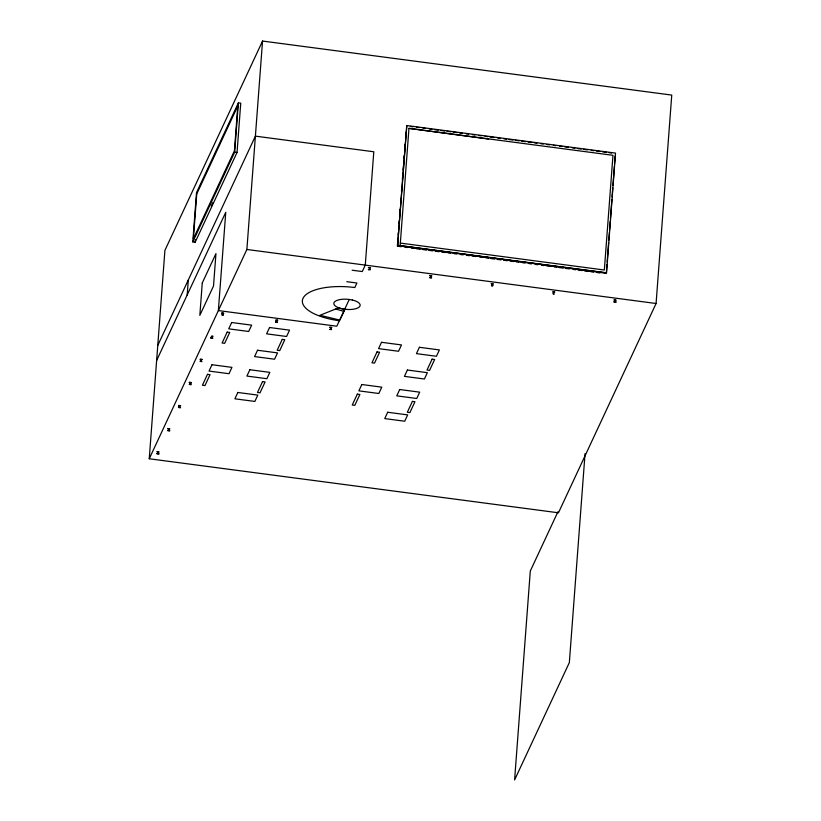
<?xml version="1.0" encoding="UTF-8"?>
<svg xmlns="http://www.w3.org/2000/svg" width="821" height="821" viewBox="0 0 821 821"><rect width="100%" height="100%" fill="white"/><g stroke="black" fill="none" stroke-linecap="round" stroke-linejoin="round"><path stroke-width="1.23" d="M149.248 458.765L164.918 250.343L262.546 41.05L671.752 95.082L656.082 303.503L558.454 512.797L149.248 458.765L246.875 249.471L262.546 41.05M187.178 294.996L188.307 279.961M192.791 241.908L196.506 192.617L238.377 102.851L240.748 103.159L237.043 152.449L195.162 242.226L192.791 241.908L234.673 152.142L238.377 102.851M195.162 242.226L195.357 239.691M397.364 246.197L397.651 242.369M398.226 234.724L398.421 232.179M399.088 223.261L399.283 220.716M399.858 213.07L400.145 209.242M400.617 202.869L400.905 199.051M401.479 191.406L401.674 188.861M402.341 179.943L402.536 177.387M403.111 169.752L403.398 165.924M403.973 158.279L404.168 155.733M404.835 146.815L405.03 144.27M405.605 136.625L405.892 132.797M397.569 245.746L406.785 125.541L615.524 153.096L606.524 272.859L397.569 245.746L406.785 125.541M400.34 243.088L604.338 270.017L612.969 155.313L408.961 128.374L400.145 245.612L606.308 273.311L606.986 264.393M585.045 453.654L569.343 662.588L514.593 779.95L530.304 571.016L557.941 511.75M607.171 261.837L608.607 242.729M608.802 240.184L609.377 232.528M609.572 229.983L610.239 221.065M610.434 218.519L611.871 199.4M612.066 196.855L612.733 187.937M612.928 185.382L614.365 166.273M614.549 163.718L615.124 156.072M222.091 314.381C225.262 314.895 221.424 316.229 222.081 314.72M492.857 285.328C488.577 285.954 495.586 286.437 491.502 285.298M211.171 206.05L212.762 202.633M157.765 345.436L255.393 136.142L373.801 151.772L365.283 265.111L362.277 271.546L352.117 270.212M156.637 360.46L225.765 212.27L218.365 310.574L336.784 326.214L349.253 299.47M178.865 406.939L180.025 406.908M369.778 269.267L370.22 269.842L368.321 269.657L370.035 269.114L368.988 269.257M277.057 321.924L275.928 321.575L277.457 322.479L275.558 322.284L276.225 321.832M201.566 361.035L200.416 360.758L201.966 361.589L200.067 361.404L200.745 360.942M331.181 329.036L331.622 329.611L329.724 329.426L331.438 328.882L330.391 329.036M491.594 285.103L492.672 285.123M168.161 429.999L169.239 430.03M552.985 293.549C554.144 295.734 554.739 293.23 553.262 293.128M277.036 320.713L277.652 320.241L275.661 320.18L277.662 320.272L276.995 320.734M222.347 314.31L223.343 314.546L222.83 314.833M157.632 453.048L158.556 453.213M553.723 292.42L554.698 291.968L552.677 291.876L554.719 292.071L553.723 292.42M410.377 126.485L412.901 126.814M416.699 127.317L419.233 127.655M423.031 128.158L425.555 128.487M429.352 128.989L431.887 129.328M434.422 129.656L438.209 130.159M440.744 130.498L444.541 130.991M447.076 131.329L450.873 131.832M453.397 132.16L457.194 132.663M459.729 133.002L462.254 133.33M466.051 133.833L468.586 134.172M472.383 134.675L474.907 135.003M478.705 135.506L481.239 135.845M485.037 136.348L487.571 136.676M490.096 137.015L493.893 137.507M497.69 138.01L500.225 138.349M504.022 138.852L506.547 139.18M509.082 139.519L512.879 140.022M515.403 140.35L519.2 140.853M521.735 141.191L525.532 141.694M528.057 142.023L531.854 142.526M534.389 142.854L536.913 143.193M540.711 143.696L543.235 144.024M547.032 144.527L549.557 144.865M553.354 145.368L555.879 145.697M559.676 146.2L562.2 146.528M564.735 146.867L568.532 147.37M572.319 147.872L574.854 148.201M577.379 148.539L581.176 149.042M583.7 149.371L587.497 149.874M591.294 150.376L593.819 150.705M596.354 151.043L600.141 151.546M602.676 151.875L606.462 152.378M608.997 152.706L611.522 153.045M234.673 152.142L237.043 152.449M397.785 245.305L606.524 272.859M398.626 246.362L401.161 246.69M404.958 247.193L407.483 247.532M411.28 248.034L413.815 248.363M416.339 248.701L420.136 249.204M422.661 249.533L426.458 250.036M428.993 250.364L432.79 250.867M435.315 251.205L439.112 251.708M441.647 252.037L445.434 252.54M447.968 252.878L450.493 253.207M454.29 253.71L456.825 254.048M460.622 254.541L463.147 254.879M466.944 255.382L469.479 255.711M472.003 256.049L475.8 256.552M479.597 257.055L482.122 257.384M485.919 257.886L488.454 258.225M490.979 258.553L494.776 259.056M497.31 259.385L501.097 259.888M503.632 260.226L507.429 260.729M509.954 261.057L513.751 261.56M516.286 261.899L518.81 262.227M522.608 262.73L525.142 263.069M528.929 263.562L531.464 263.9M535.261 264.403L537.786 264.731M541.583 265.234L544.118 265.573M546.642 265.901L550.439 266.404M554.237 266.907L556.761 267.246M559.296 267.574L563.093 268.077M565.618 268.405L569.415 268.908M573.212 269.411L575.747 269.75M578.271 270.078L582.068 270.581M584.593 270.92L588.39 271.423M590.925 271.751L593.45 272.09M597.247 272.582L599.782 272.921M246.875 249.471L656.082 303.503M346.77 281.685L356.93 283.019L354.816 287.545A44.837 17.303 4.3 0 0 303.021 298.321A44.837 17.303 4.3 0 0 339.34 320.724M408.961 128.374L488.711 139.088M343.978 311.395L335.656 309.024M179.399 406.067L178.619 405.543L180.671 405.738L178.732 405.451L179.409 406.067M614.631 301.697L615.688 301.553L614.498 301.646M430.563 277.416L429.732 277.765L431.63 277.95L430.071 277.118L431.261 277.016M190.113 384.177L189.241 384.423L191.18 384.71L189.63 383.879L190.811 383.787M211.305 336.569C215.564 336.62 210.884 335.296 211.51 336.641M196.753 193.941L193.376 238.798L234.426 150.818L237.792 105.96L196.753 193.941M202.264 282.958L199.831 315.356L213.522 286.006L215.954 253.607L202.264 282.958M329.785 327.322L331.879 327.507L329.847 327.312M157.047 451.786L159.1 451.991L157.068 451.786M156.903 453.685L158.935 453.89L156.903 453.685M167.833 428.665L169.885 428.87L167.853 428.665M167.689 430.563L169.721 430.768L167.689 430.563M178.475 407.442L180.517 407.637L178.475 407.442M189.405 382.412L191.457 382.617L189.405 382.412M191.447 382.617L189.394 382.514L191.447 382.617M200.191 359.29L202.243 359.495L200.211 359.29M210.833 338.067L212.875 338.273L210.925 337.975M221.762 313.047L223.815 313.253L221.783 313.047M368.444 267.543L370.497 267.749L368.444 267.543M429.855 275.651L431.908 275.856L429.886 275.64M491.266 283.758L493.329 283.963L491.297 283.748M614.087 299.983L616.15 300.188L614.118 299.963M613.944 301.882L615.986 302.087L613.944 301.882M211.233 337.564L212.577 337.739L211.305 337.503M207.487 374.335L202.407 385.223L204.963 385.562L210.043 374.674L207.487 374.335M211.982 364.729L209.027 371.071L228.997 373.709L231.953 367.367L211.982 364.729M227.181 332.105L222.101 342.993L224.656 343.332L229.736 332.443L227.181 332.105M231.676 322.509L228.72 328.841L248.691 331.479L251.647 325.147L231.676 322.509M237.844 392.469L234.888 398.801L254.859 401.438L257.815 395.106L237.844 392.469M257.537 350.249L254.582 356.581L274.563 359.218L277.519 352.886L257.537 350.249M249.861 369.737L246.905 376.069L266.876 378.707L269.832 372.375L249.861 369.737M269.555 327.507L266.599 333.849L286.58 336.487L289.536 330.145L269.555 327.507M262.546 381.601L257.466 392.489L260.021 392.828L265.101 381.939L262.546 381.601M282.239 339.381L277.159 350.269L279.725 350.608L284.795 339.72L282.239 339.381M344.892 309.445L339.915 320.098L319.974 315.274L338.437 307.926L344.892 309.445M357.33 394.121L352.25 405.01L354.805 405.348L359.885 394.46L357.33 394.121M361.825 384.515L358.869 390.858L378.84 393.495L381.796 387.153L361.825 384.515M377.034 351.891L371.954 362.79L374.509 363.118L379.589 352.23L377.034 351.891M381.519 342.295L378.563 348.627L398.544 351.265L401.5 344.933L381.519 342.295M387.697 412.255L384.741 418.587L404.712 421.224L407.668 414.892L387.697 412.255M407.39 370.035L404.435 376.367L424.406 379.004L427.361 372.672L407.39 370.035M399.714 389.523L396.759 395.855L416.729 398.493L419.685 392.161L399.714 389.523M419.408 347.293L416.452 353.635L436.423 356.273L439.379 349.931L419.408 347.293M412.399 401.387L407.319 412.275L409.874 412.614L414.954 401.726L412.399 401.387M432.092 359.167L427.012 370.055L429.568 370.394L434.648 359.506L432.092 359.167M352.312 300.014L349.007 299.429A13.208 5.09 4.3 0 0 334.342 302.107A13.208 5.09 4.3 0 0 341.669 308.686L344.964 309.271A13.208 5.09 4.3 0 0 359.629 306.592A13.208 5.09 4.3 0 0 352.312 300.014"/></g></svg>
